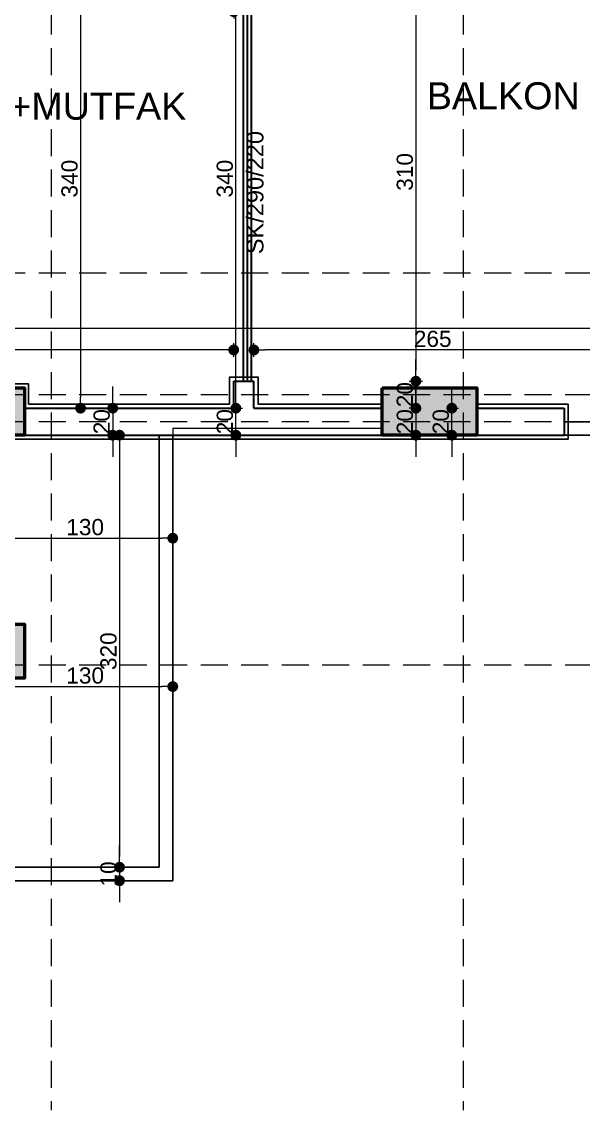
# Model space of a CAD drawing. Header units: millimetres. Extents: x 38129 to 72024, y -56282 to 16512.
# Drawn here: x 52357 to 52773, y -45280 to -44474 of the extents above; entities that cross this region are included whole.
import ezdxf

# ---------------------------------------------------------------- set-up
doc = ezdxf.new("R2010")
doc.units = ezdxf.units.MM
doc.linetypes.add('HIDDEN', pattern=[0.375, 0.25, -0.125])
for name, color, linetype, lineweight in [('AKS', 55, 'HIDDEN', 0), ('COLUMN4', 3, 'Continuous', 50), ('DIŞÖLÇÜ', 37, 'Continuous', 0), ('DUVAR', 255, 'Continuous', 30), ('mahal', 7, 'Continuous', 5), ('pencere', 195, 'Continuous', 30), ('pencere+KAPI', 1, 'Continuous', 0), ('TARAMA', 252, 'Continuous', 0), ('ölçü İÇ', 31, 'Continuous', 0)]:
    doc.layers.add(name, color=color, linetype=linetype, lineweight=lineweight)
for name, color, linetype in [('balkon', 171, 'Continuous'), ('sıva', 41, 'Continuous'), ('tefriş', 42, 'Continuous')]:
    doc.layers.add(name, color=color, linetype=linetype)
doc.styles.add('icdisolcu_yazi', font='arial.ttf')
doc.styles.get("Standard").update_dxf_attribs({"font": 'arial.ttf'})
doc.styles.add('style1', font='arial.ttf')
doc.dimstyles.new('İç Ölçü', dxfattribs={"dimtxt": 12, "dimasz": 8, "dimexe": 5, "dimexo": 0, "dimgap": 2, "dimtad": 1, "dimdec": 0, "dimzin": 12, "dimdsep": 46, "dimtxsty": 'icdisolcu_yazi', "dimblk": 'DOT', "dimcen": 8, "dimdle": 5, "dimclrd": 256, "dimclre": 256, "dimclrt": 7, "dimadec": 0, "dimazin": 3, "dimtfac": 1, "dimtdec": 0, "dimtix": 1, "dimtmove": 2, "dimatfit": 3, "dimldrblk": 'DOT', "dimfxl": 0, "dimtolj": 1, "dimtzin": 0, "dimlwd": -1, "dimlwe": -1, "dimarcsym": 0})

# ---------------------------------------------------------------- blocks, each defined once
blk = doc.blocks.new('_Dot')
at = {"color": 0, "lineweight": -2}
blk.add_line((-0.5, 0), (-1, 0), dxfattribs=at)
at = {"color": 0, "lineweight": 30, "const_width": 0.5}
blk.add_lwpolyline([(-0.25, 0, 1), (0.25, 0, 1)], format="xyb", close=True, dxfattribs=at)
blk = doc.blocks.new('*D1437')
at = {"layer": 'Defpoints', "color": 0, "lineweight": 120, "transparency": 16777216}
for p in [(52424.02, -44760.44), (52424.02, -44780.44), (52424.02, -44780.44)]:
    blk.add_point(p, dxfattribs=at)
at = {"layer": 'ölçü İÇ', "linetype": 'Continuous', "transparency": 16777216}
for p, q in [((52424.02, -44752.44), (52424.02, -44744.44)), ((52424.02, -44760.44), (52424.02, -44780.44)), ((52424.02, -44788.44), (52424.02, -44796.44))]:
    blk.add_line(p, q, dxfattribs=at)
at = {"layer": 'ölçü İÇ', "transparency": 16777216}
for p, q in [((52424.02, -44760.44), (52429.02, -44760.44)), ((52424.02, -44780.44), (52429.02, -44780.44))]:
    blk.add_line(p, q, dxfattribs=at)
at = {"layer": 'ölçü İÇ', "transparency": 16777216, "xscale": 8, "yscale": 8, "zscale": 8}
for p, rotation in [((52424.02, -44760.44), 270), ((52424.02, -44780.44), 90)]:
    blk.add_blockref('_Dot', p, dxfattribs=dict(at, rotation=rotation))
at = {"layer": 'ölçü İÇ', "color": 7, "transparency": 16777216, "insert": (52415.89, -44770.44), "char_height": 12, "attachment_point": 5, "rotation": 90, "style": 'icdisolcu_yazi'}
blk.add_mtext('\\A1;20', dxfattribs=at)
blk = doc.blocks.new('*D1438')
at = {"layer": 'Defpoints', "color": 0, "lineweight": 120, "transparency": 16777216}
for p in [(52429.07, -44780.44), (52429.07, -45100.42), (52429.08, -45100.42)]:
    blk.add_point(p, dxfattribs=at)
at = {"layer": 'ölçü İÇ', "transparency": 16777216}
for p, q in [((52429.07, -44780.44), (52434.07, -44780.44)), ((52429.08, -45100.42), (52424.07, -45100.42))]:
    blk.add_line(p, q, dxfattribs=at)
at = {"layer": 'ölçü İÇ', "linetype": 'Continuous', "transparency": 16777216}
blk.add_line((52429.07, -44788.44), (52429.07, -45092.42), dxfattribs=at)
at = {"layer": 'ölçü İÇ', "transparency": 16777216, "xscale": 8, "yscale": 8, "zscale": 8}
for p, rotation in [((52429.07, -44780.44), 90), ((52429.07, -45100.42), 270)]:
    blk.add_blockref('_Dot', p, dxfattribs=dict(at, rotation=rotation))
at = {"layer": 'ölçü İÇ', "color": 7, "transparency": 16777216, "insert": (52420.94, -44940.43), "char_height": 12, "attachment_point": 5, "rotation": 90, "style": 'icdisolcu_yazi'}
blk.add_mtext('\\A1;320', dxfattribs=at)
blk = doc.blocks.new('*D1439')
at = {"layer": 'Defpoints', "color": 0, "lineweight": 120, "transparency": 16777216}
for p in [(52429.08, -45100.42), (52429.07, -45110.42), (52429.08, -45110.42)]:
    blk.add_point(p, dxfattribs=at)
at = {"layer": 'ölçü İÇ', "linetype": 'Continuous', "transparency": 16777216}
for p, q in [((52429.07, -45092.42), (52429.07, -45084.42)), ((52429.07, -45100.42), (52429.07, -45110.42)), ((52429.07, -45118.42), (52429.07, -45126.42))]:
    blk.add_line(p, q, dxfattribs=at)
at = {"layer": 'ölçü İÇ', "transparency": 16777216}
for p, q in [((52429.08, -45100.42), (52424.07, -45100.42)), ((52429.08, -45110.42), (52424.07, -45110.42))]:
    blk.add_line(p, q, dxfattribs=at)
at = {"layer": 'ölçü İÇ', "transparency": 16777216, "xscale": 8, "yscale": 8, "zscale": 8}
for p, rotation in [((52429.07, -45100.42), 270), ((52429.07, -45110.42), 90)]:
    blk.add_blockref('_Dot', p, dxfattribs=dict(at, rotation=rotation))
at = {"layer": 'ölçü İÇ', "color": 7, "transparency": 16777216, "insert": (52420.94, -45105.42), "char_height": 12, "attachment_point": 5, "rotation": 90, "style": 'icdisolcu_yazi'}
blk.add_mtext('\\A1;10', dxfattribs=at)
blk = doc.blocks.new('*D1440')
at = {"layer": 'Defpoints', "color": 0, "lineweight": 120, "transparency": 16777216}
for p in [(52648.62, -44760.44), (52648.62, -44780.44), (52648.62, -44780.44)]:
    blk.add_point(p, dxfattribs=at)
at = {"layer": 'ölçü İÇ', "linetype": 'Continuous', "transparency": 16777216}
for p, q in [((52648.62, -44752.44), (52648.62, -44744.44)), ((52648.62, -44760.44), (52648.62, -44780.44)), ((52648.62, -44788.44), (52648.62, -44796.44))]:
    blk.add_line(p, q, dxfattribs=at)
at = {"layer": 'ölçü İÇ', "transparency": 16777216}
for p, q in [((52648.62, -44760.44), (52643.62, -44760.44)), ((52648.62, -44780.44), (52643.62, -44780.44))]:
    blk.add_line(p, q, dxfattribs=at)
at = {"layer": 'ölçü İÇ', "transparency": 16777216, "xscale": 8, "yscale": 8, "zscale": 8}
for p, rotation in [((52648.62, -44760.44), 270), ((52648.62, -44780.44), 90)]:
    blk.add_blockref('_Dot', p, dxfattribs=dict(at, rotation=rotation))
at = {"layer": 'ölçü İÇ', "color": 7, "transparency": 16777216, "insert": (52640.49, -44770.44), "char_height": 12, "attachment_point": 5, "rotation": 90, "style": 'icdisolcu_yazi'}
blk.add_mtext('\\A1;20', dxfattribs=at)
blk = doc.blocks.new('*D1441')
at = {"layer": 'Defpoints', "color": 0, "lineweight": 120, "transparency": 16777216}
for p in [(52675.26, -44760.44), (52675.26, -44760.44), (52675.26, -44780.44)]:
    blk.add_point(p, dxfattribs=at)
at = {"layer": 'ölçü İÇ', "linetype": 'Continuous', "transparency": 16777216}
for p, q in [((52675.26, -44752.44), (52675.26, -44744.44)), ((52675.26, -44780.44), (52675.26, -44760.44)), ((52675.26, -44788.44), (52675.26, -44796.44))]:
    blk.add_line(p, q, dxfattribs=at)
at = {"layer": 'ölçü İÇ', "transparency": 16777216}
for p, q in [((52675.26, -44760.44), (52680.26, -44760.44)), ((52675.26, -44780.44), (52680.26, -44780.44))]:
    blk.add_line(p, q, dxfattribs=at)
at = {"layer": 'ölçü İÇ', "transparency": 16777216, "xscale": 8, "yscale": 8, "zscale": 8}
for p, rotation in [((52675.26, -44760.44), 270), ((52675.26, -44780.44), 90)]:
    blk.add_blockref('_Dot', p, dxfattribs=dict(at, rotation=rotation))
at = {"layer": 'ölçü İÇ', "color": 7, "transparency": 16777216, "insert": (52667.13, -44770.44), "char_height": 12, "attachment_point": 5, "rotation": 90, "style": 'icdisolcu_yazi'}
blk.add_mtext('\\A1;20', dxfattribs=at)
blk = doc.blocks.new('*D1451')
at = {"layer": 'Defpoints', "color": 0, "lineweight": 120, "transparency": 16777216}
for p in [(52468.53, -44856.73), (52468.53, -44856.75), (52338.7, -44905.74)]:
    blk.add_point(p, dxfattribs=at)
at = {"layer": 'ölçü İÇ', "transparency": 16777216}
for p, q in [((52338.7, -44861.73), (52338.7, -44851.73)), ((52468.53, -44856.75), (52468.53, -44851.73))]:
    blk.add_line(p, q, dxfattribs=at)
at = {"layer": 'ölçü İÇ', "linetype": 'Continuous', "transparency": 16777216}
blk.add_line((52346.7, -44856.73), (52460.53, -44856.73), dxfattribs=at)
at = {"layer": 'ölçü İÇ', "transparency": 16777216, "xscale": 8, "yscale": 8, "zscale": 8, "rotation": 180}
blk.add_blockref('_Dot', (52338.7, -44856.73), dxfattribs=at)
at = {"layer": 'ölçü İÇ', "transparency": 16777216, "xscale": 8, "yscale": 8, "zscale": 8}
blk.add_blockref('_Dot', (52468.53, -44856.73), dxfattribs=at)
at = {"layer": 'ölçü İÇ', "color": 7, "transparency": 16777216, "insert": (52403.62, -44848.6), "char_height": 12, "attachment_point": 5, "style": 'icdisolcu_yazi'}
blk.add_mtext('\\A1;130', dxfattribs=at)
blk = doc.blocks.new('wertertw')
at = {"layer": 'TARAMA', "lineweight": -3}
h = blk.add_hatch(dxfattribs=at)
h.set_pattern_fill('ANSI33', color=256, scale=2.5, style=0)
h.set_pattern_definition([(45, (-86643.698, -32547.66), (-11.2253202, 11.2253202), []), (45, (-86632.472, -32547.66), (-11.2253202, 11.2253202), [7.9375, -3.96875])])
h.paths.add_polyline_path([(-616.25, 351.94), (-616.25, -88.06), (-306.25, -88.06), (-306.25, -68.06), (-596.25, -68.06), (-596.25, 331.94), (-306.25, 331.94), (-306.25, 351.94)])
h.paths.add_polyline_path([(38.75, -338.06), (78.75, -338.06), (78.75, -378.06), (38.75, -378.06)])
h.paths.add_polyline_path([(-471.25, -318.06), (-441.25, -318.06), (-441.25, -378.06), (-471.25, -378.06)])
h.paths.add_polyline_path([(-961.25, -318.06), (-931.25, -318.06), (-931.25, -378.06), (-961.25, -378.06)])
h.paths.add_polyline_path([(343.75, -163.06), (413.75, -163.06), (413.75, -198.06), (343.75, -198.06)])
h.paths.add_polyline_path([(8.75, -163.06), (78.75, -163.06), (78.75, -198.06), (8.75, -198.06)])
h.paths.add_polyline_path([(-1036.25, -148.06), (-906.25, -148.06), (-906.25, -178.06), (-1036.25, -178.06)])
h.paths.add_polyline_path([(-976.25, 256.94), (-916.25, 256.94), (-916.25, 226.94), (-976.25, 226.94)])
h.paths.add_polyline_path([(343.75, 459.44), (413.75, 459.44), (413.75, 424.44), (343.75, 424.44)])
h.paths.add_polyline_path([(8.75, 459.44), (78.75, 459.44), (78.75, 424.44), (8.75, 424.44)])
h.paths.add_polyline_path([(-616.25, 531.94), (-306.25, 531.94), (-306.25, 511.94), (-616.25, 511.94)])
h.paths.add_polyline_path([(-976.25, 656.94), (-916.25, 656.94), (-916.25, 626.94), (-976.25, 626.94)])
h.paths.add_polyline_path([(-616.25, 971.94), (-306.25, 971.94), (-306.25, 951.94), (-616.25, 951.94)])
h.paths.add_polyline_path([(343.75, 1081.94), (413.75, 1081.94), (413.75, 1046.94), (343.75, 1046.94)])
h.paths.add_polyline_path([(8.75, 1081.94), (78.75, 1081.94), (78.75, 1046.94), (8.75, 1046.94)])
h.paths.add_polyline_path([(-1036.25, 1061.94), (-906.25, 1061.94), (-906.25, 1031.94), (-1036.25, 1031.94)])
h.paths.add_polyline_path([(-931.25, 1286.94), (-901.25, 1286.94), (-901.25, 1226.94), (-931.25, 1226.94)])
h.paths.add_polyline_path([(68.75, 1332.04), (108.75, 1332.04), (108.75, 1292.04), (68.75, 1292.04)])
h.paths.add_polyline_path([(-511.25, 1332.04), (-481.25, 1332.04), (-481.25, 1252.04), (-511.25, 1252.04)])
at = {"layer": 'COLUMN4', "color": 3}
for points in [[(8.75, -163.06), (78.75, -163.06), (78.75, -198.06), (8.75, -198.06)], [(343.75, -163.06), (413.75, -163.06), (413.75, -198.06), (343.75, -198.06)], [(38.75, -338.06), (78.75, -338.06), (78.75, -378.06), (38.75, -378.06)]]:
    blk.add_lwpolyline(points, close=True, dxfattribs=at)
blk = doc.blocks.new('*D1759')
at = {"layer": 'Defpoints', "color": 0, "lineweight": 120, "transparency": 16777216}
for p in [(52468.53, -44966.64), (52468.53, -44976.93), (52338.73, -45030.43)]:
    blk.add_point(p, dxfattribs=at)
at = {"layer": 'ölçü İÇ', "transparency": 16777216}
for p, q in [((52338.73, -44971.64), (52338.73, -44961.64)), ((52468.53, -44971.64), (52468.53, -44961.64))]:
    blk.add_line(p, q, dxfattribs=at)
at = {"layer": 'ölçü İÇ', "linetype": 'Continuous', "transparency": 16777216}
blk.add_line((52346.73, -44966.64), (52460.53, -44966.64), dxfattribs=at)
at = {"layer": 'ölçü İÇ', "transparency": 16777216, "xscale": 8, "yscale": 8, "zscale": 8, "rotation": 180}
blk.add_blockref('_Dot', (52338.73, -44966.64), dxfattribs=at)
at = {"layer": 'ölçü İÇ', "transparency": 16777216, "xscale": 8, "yscale": 8, "zscale": 8}
blk.add_blockref('_Dot', (52468.53, -44966.64), dxfattribs=at)
at = {"layer": 'ölçü İÇ', "color": 7, "transparency": 16777216, "insert": (52403.63, -44958.51), "char_height": 12, "attachment_point": 5, "style": 'icdisolcu_yazi'}
blk.add_mtext('\\A1;130', dxfattribs=at)
blk = doc.blocks.new('*D458')
at = {"layer": 'Defpoints', "color": 0, "lineweight": 120, "transparency": 16777216}
for p in [(52424.02, -44760.44), (52424.02, -44780.44), (52424.02, -44780.44)]:
    blk.add_point(p, dxfattribs=at)
at = {"layer": 'ölçü İÇ', "linetype": 'Continuous', "transparency": 16777216}
for p, q in [((52424.02, -44752.44), (52424.02, -44744.44)), ((52424.02, -44760.44), (52424.02, -44780.44)), ((52424.02, -44788.44), (52424.02, -44796.44))]:
    blk.add_line(p, q, dxfattribs=at)
at = {"layer": 'ölçü İÇ', "transparency": 16777216}
for p, q in [((52424.02, -44760.44), (52429.02, -44760.44)), ((52424.02, -44780.44), (52429.02, -44780.44))]:
    blk.add_line(p, q, dxfattribs=at)
at = {"layer": 'ölçü İÇ', "transparency": 16777216, "xscale": 8, "yscale": 8, "zscale": 8}
for p, rotation in [((52424.02, -44760.44), 270), ((52424.02, -44780.44), 90)]:
    blk.add_blockref('_Dot', p, dxfattribs=dict(at, rotation=rotation))
at = {"layer": 'ölçü İÇ', "color": 7, "transparency": 16777216, "insert": (52415.89, -44770.44), "char_height": 12, "attachment_point": 5, "rotation": 90, "style": 'icdisolcu_yazi'}
blk.add_mtext('\\A1;20', dxfattribs=at)
blk = doc.blocks.new('*D459')
at = {"layer": 'Defpoints', "color": 0, "lineweight": 120, "transparency": 16777216}
for p in [(52626.95, -44430.43), (52513.67, -44740.44), (52648.62, -44740.44)]:
    blk.add_point(p, dxfattribs=at)
at = {"layer": 'ölçü İÇ', "transparency": 16777216}
for p, q in [((52643.62, -44430.43), (52653.62, -44430.43)), ((52643.62, -44740.44), (52653.62, -44740.44))]:
    blk.add_line(p, q, dxfattribs=at)
at = {"layer": 'ölçü İÇ', "linetype": 'Continuous', "transparency": 16777216}
blk.add_line((52648.62, -44438.43), (52648.62, -44732.44), dxfattribs=at)
at = {"layer": 'ölçü İÇ', "transparency": 16777216, "xscale": 8, "yscale": 8, "zscale": 8}
for p, rotation in [((52648.62, -44430.43), 90), ((52648.62, -44740.44), 270)]:
    blk.add_blockref('_Dot', p, dxfattribs=dict(at, rotation=rotation))
at = {"layer": 'ölçü İÇ', "color": 7, "transparency": 16777216, "insert": (52640.49, -44585.44), "char_height": 12, "attachment_point": 5, "rotation": 90, "style": 'icdisolcu_yazi'}
blk.add_mtext('\\A1;310', dxfattribs=at)
blk = doc.blocks.new('*D460')
at = {"layer": 'Defpoints', "color": 0, "lineweight": 120, "transparency": 16777216}
for p in [(52513.67, -44740.44), (52648.62, -44760.44), (52648.62, -44760.44)]:
    blk.add_point(p, dxfattribs=at)
at = {"layer": 'ölçü İÇ', "linetype": 'Continuous', "transparency": 16777216}
for p, q in [((52648.62, -44732.44), (52648.62, -44724.44)), ((52648.62, -44740.44), (52648.62, -44760.44)), ((52648.62, -44768.44), (52648.62, -44776.44))]:
    blk.add_line(p, q, dxfattribs=at)
at = {"layer": 'ölçü İÇ', "transparency": 16777216}
for p, q in [((52643.62, -44740.44), (52653.62, -44740.44)), ((52648.62, -44760.44), (52643.62, -44760.44))]:
    blk.add_line(p, q, dxfattribs=at)
at = {"layer": 'ölçü İÇ', "transparency": 16777216, "xscale": 8, "yscale": 8, "zscale": 8}
for p, rotation in [((52648.62, -44740.44), 270), ((52648.62, -44760.44), 90)]:
    blk.add_blockref('_Dot', p, dxfattribs=dict(at, rotation=rotation))
at = {"layer": 'ölçü İÇ', "color": 7, "transparency": 16777216, "insert": (52640.49, -44750.44), "char_height": 12, "attachment_point": 5, "rotation": 90, "style": 'icdisolcu_yazi'}
blk.add_mtext('\\A1;20', dxfattribs=at)
blk = doc.blocks.new('*D461')
at = {"layer": 'Defpoints', "color": 0, "lineweight": 120, "transparency": 16777216}
for p in [(52648.62, -44760.44), (52648.62, -44780.44), (52648.62, -44780.44)]:
    blk.add_point(p, dxfattribs=at)
at = {"layer": 'ölçü İÇ', "linetype": 'Continuous', "transparency": 16777216}
for p, q in [((52648.62, -44752.44), (52648.62, -44744.44)), ((52648.62, -44760.44), (52648.62, -44780.44)), ((52648.62, -44788.44), (52648.62, -44796.44))]:
    blk.add_line(p, q, dxfattribs=at)
at = {"layer": 'ölçü İÇ', "transparency": 16777216}
for p, q in [((52648.62, -44760.44), (52643.62, -44760.44)), ((52648.62, -44780.44), (52643.62, -44780.44))]:
    blk.add_line(p, q, dxfattribs=at)
at = {"layer": 'ölçü İÇ', "transparency": 16777216, "xscale": 8, "yscale": 8, "zscale": 8}
for p, rotation in [((52648.62, -44760.44), 270), ((52648.62, -44780.44), 90)]:
    blk.add_blockref('_Dot', p, dxfattribs=dict(at, rotation=rotation))
at = {"layer": 'ölçü İÇ', "color": 7, "transparency": 16777216, "insert": (52640.49, -44770.44), "char_height": 12, "attachment_point": 5, "rotation": 90, "style": 'icdisolcu_yazi'}
blk.add_mtext('\\A1;20', dxfattribs=at)
blk = doc.blocks.new('*D462')
at = {"layer": 'Defpoints', "color": 0, "lineweight": 120, "transparency": 16777216}
for p in [(52515.26, -44760.44), (52515.26, -44760.44), (52515.26, -44780.44)]:
    blk.add_point(p, dxfattribs=at)
at = {"layer": 'ölçü İÇ', "linetype": 'Continuous', "transparency": 16777216}
for p, q in [((52515.26, -44752.44), (52515.26, -44744.44)), ((52515.26, -44780.44), (52515.26, -44760.44)), ((52515.26, -44788.44), (52515.26, -44796.44))]:
    blk.add_line(p, q, dxfattribs=at)
at = {"layer": 'ölçü İÇ', "transparency": 16777216}
for p, q in [((52515.26, -44760.44), (52520.26, -44760.44)), ((52515.26, -44780.44), (52520.26, -44780.44))]:
    blk.add_line(p, q, dxfattribs=at)
at = {"layer": 'ölçü İÇ', "transparency": 16777216, "xscale": 8, "yscale": 8, "zscale": 8}
for p, rotation in [((52515.26, -44760.44), 270), ((52515.26, -44780.44), 90)]:
    blk.add_blockref('_Dot', p, dxfattribs=dict(at, rotation=rotation))
at = {"layer": 'ölçü İÇ', "color": 7, "transparency": 16777216, "insert": (52507.13, -44770.44), "char_height": 12, "attachment_point": 5, "rotation": 90, "style": 'icdisolcu_yazi'}
blk.add_mtext('\\A1;20', dxfattribs=at)
blk = doc.blocks.new('*D463')
at = {"layer": 'Defpoints', "color": 0, "lineweight": 120, "transparency": 16777216}
for p in [(52515.26, -44420.43), (52515.37, -44420.43), (52515.26, -44760.44)]:
    blk.add_point(p, dxfattribs=at)
at = {"layer": 'ölçü İÇ', "transparency": 16777216}
for p, q in [((52515.37, -44420.43), (52510.26, -44420.43)), ((52515.26, -44760.44), (52520.26, -44760.44))]:
    blk.add_line(p, q, dxfattribs=at)
at = {"layer": 'ölçü İÇ', "linetype": 'Continuous', "transparency": 16777216}
blk.add_line((52515.26, -44752.44), (52515.26, -44428.43), dxfattribs=at)
at = {"layer": 'ölçü İÇ', "transparency": 16777216, "xscale": 8, "yscale": 8, "zscale": 8}
for p, rotation in [((52515.26, -44420.43), 90), ((52515.26, -44760.44), 270)]:
    blk.add_blockref('_Dot', p, dxfattribs=dict(at, rotation=rotation))
at = {"layer": 'ölçü İÇ', "color": 7, "transparency": 16777216, "insert": (52507.12, -44590.44), "char_height": 12, "attachment_point": 5, "rotation": 90, "style": 'icdisolcu_yazi'}
blk.add_mtext('\\A1;340', dxfattribs=at)
blk = doc.blocks.new('*D465')
at = {"layer": 'Defpoints', "color": 0, "lineweight": 120, "transparency": 16777216}
for p in [(52528.66, -44717.31), (52793.5, -44717.31), (52528.66, -44740.44)]:
    blk.add_point(p, dxfattribs=at)
at = {"layer": 'ölçü İÇ', "transparency": 16777216}
for p, q in [((52528.66, -44722.31), (52528.66, -44712.31)), ((52793.5, -44717.31), (52793.5, -44712.31))]:
    blk.add_line(p, q, dxfattribs=at)
at = {"layer": 'ölçü İÇ', "linetype": 'Continuous', "transparency": 16777216}
blk.add_line((52785.5, -44717.31), (52536.66, -44717.31), dxfattribs=at)
at = {"layer": 'ölçü İÇ', "transparency": 16777216, "xscale": 8, "yscale": 8, "zscale": 8, "rotation": 180}
blk.add_blockref('_Dot', (52528.66, -44717.31), dxfattribs=at)
at = {"layer": 'ölçü İÇ', "transparency": 16777216, "xscale": 8, "yscale": 8, "zscale": 8}
blk.add_blockref('_Dot', (52793.5, -44717.31), dxfattribs=at)
at = {"layer": 'ölçü İÇ', "color": 7, "transparency": 16777216, "insert": (52661.08, -44709.18), "char_height": 12, "attachment_point": 5, "style": 'icdisolcu_yazi'}
blk.add_mtext('\\A1;265', dxfattribs=at)
blk = doc.blocks.new('*D466')
at = {"layer": 'Defpoints', "color": 0, "lineweight": 120, "transparency": 16777216}
for p in [(52113.53, -44717.31), (52113.53, -44717.31), (52513.67, -44740.44)]:
    blk.add_point(p, dxfattribs=at)
at = {"layer": 'ölçü İÇ', "transparency": 16777216}
for p, q in [((52113.53, -44717.31), (52113.53, -44712.31)), ((52513.67, -44722.31), (52513.67, -44712.31))]:
    blk.add_line(p, q, dxfattribs=at)
at = {"layer": 'ölçü İÇ', "linetype": 'Continuous', "transparency": 16777216}
blk.add_line((52505.67, -44717.31), (52121.53, -44717.31), dxfattribs=at)
at = {"layer": 'ölçü İÇ', "transparency": 16777216, "xscale": 8, "yscale": 8, "zscale": 8, "rotation": 180}
blk.add_blockref('_Dot', (52113.53, -44717.31), dxfattribs=at)
at = {"layer": 'ölçü İÇ', "transparency": 16777216, "xscale": 8, "yscale": 8, "zscale": 8}
blk.add_blockref('_Dot', (52513.67, -44717.31), dxfattribs=at)
at = {"layer": 'ölçü İÇ', "color": 7, "transparency": 16777216, "insert": (52313.6, -44709.18), "char_height": 12, "attachment_point": 5, "style": 'icdisolcu_yazi'}
blk.add_mtext('\\A1;400', dxfattribs=at)
blk = doc.blocks.new('*D2513')
at = {"layer": 'Defpoints', "color": 0, "lineweight": 120, "transparency": 16777216}
for p in [(52464.67, -44420.43), (52400.19, -44760.44), (52420.05, -44760.44)]:
    blk.add_point(p, dxfattribs=at)
at = {"layer": 'ölçü İÇ', "transparency": 16777216}
for p, q in [((52405.19, -44420.43), (52395.19, -44420.43)), ((52405.19, -44760.44), (52395.19, -44760.44))]:
    blk.add_line(p, q, dxfattribs=at)
at = {"layer": 'ölçü İÇ', "linetype": 'Continuous', "transparency": 16777216}
blk.add_line((52400.19, -44428.43), (52400.19, -44752.44), dxfattribs=at)
at = {"layer": 'ölçü İÇ', "transparency": 16777216, "xscale": 8, "yscale": 8, "zscale": 8}
for p, rotation in [((52400.19, -44420.43), 90), ((52400.19, -44760.44), 270)]:
    blk.add_blockref('_Dot', p, dxfattribs=dict(at, rotation=rotation))
at = {"layer": 'ölçü İÇ', "color": 7, "transparency": 16777216, "insert": (52392.06, -44590.44), "char_height": 12, "attachment_point": 5, "rotation": 90, "style": 'icdisolcu_yazi'}
blk.add_mtext('\\A1;340', dxfattribs=at)
blk = doc.blocks.new('*D2530')
at = {"layer": 'Defpoints', "color": 0, "lineweight": 120, "transparency": 16777216}
for p in [(52513.67, -44450.43), (52113.53, -44466.73), (52113.53, -44494.87)]:
    blk.add_point(p, dxfattribs=at)
at = {"layer": 'ölçü İÇ', "transparency": 16777216}
for p, q in [((52113.53, -44471.73), (52113.53, -44461.73)), ((52513.67, -44461.73), (52513.67, -44471.73))]:
    blk.add_line(p, q, dxfattribs=at)
at = {"layer": 'ölçü İÇ', "linetype": 'Continuous', "transparency": 16777216}
blk.add_line((52505.67, -44466.73), (52121.53, -44466.73), dxfattribs=at)
at = {"layer": 'ölçü İÇ', "transparency": 16777216, "xscale": 8, "yscale": 8, "zscale": 8, "rotation": 180}
blk.add_blockref('_Dot', (52113.53, -44466.73), dxfattribs=at)
at = {"layer": 'ölçü İÇ', "transparency": 16777216, "xscale": 8, "yscale": 8, "zscale": 8}
blk.add_blockref('_Dot', (52513.67, -44466.73), dxfattribs=at)
at = {"layer": 'ölçü İÇ', "color": 7, "transparency": 16777216, "insert": (52313.6, -44458.6), "char_height": 12, "attachment_point": 5, "style": 'icdisolcu_yazi'}
blk.add_mtext('\\A1;400', dxfattribs=at)

msp = doc.modelspace()

# ---------------------------------------------------------------- linework, layer by layer
at = {"layer": 'AKS', "ltscale": 80}
for p, q in [((52378.53, -42903.74), (52378.53, -45280.38)), ((52683.62, -42903.74), (52683.62, -45280.38)), ((53019.21, -44660.43), (50939.02, -44660.43)), ((53019.21, -44750.6), (50939.02, -44750.6)), ((53019.21, -44770.44), (50939.02, -44770.44)), ((53019.21, -44950.75), (50939.02, -44950.75))]:
    msp.add_line(p, q, dxfattribs=at)
at = {"layer": 'balkon'}
for p, q in [((52758.4, -44770.44), (52793.5, -44770.44)), ((52458.53, -45100.42), (52458.53, -44780.43)), ((52468.53, -45110.42), (52468.53, -44780.43)), ((52758.4, -44780.44), (52803.5, -44780.44)), ((52028.64, -45100.42), (52458.53, -45100.43)), ((52468.53, -45110.42), (52018.64, -45110.42))]:
    msp.add_line(p, q, dxfattribs=at)
at = {"layer": 'DUVAR'}
for p, q in [((52513.67, -44740.44), (52528.66, -44740.44)), ((52513.67, -44760.44), (52513.67, -44740.44)), ((52528.67, -44760.44), (52528.66, -44740.44)), ((52358.53, -44760.44), (52513.67, -44760.44)), ((52513.76, -44760.44), (52513.76, -44760.44)), ((52528.67, -44760.44), (52623.67, -44760.44)), ((52528.67, -44760.44), (52618.72, -44760.44)), ((52693.67, -44760.44), (52758.4, -44760.44)), ((52758.4, -44760.44), (52758.4, -44780.44)), ((52358.53, -44780.44), (52523.76, -44780.44)), ((52513.76, -44780.44), (52623.67, -44780.43)), ((52693.67, -44780.44), (52758.4, -44780.44))]:
    msp.add_line(p, q, dxfattribs=at)
at = {"layer": 'pencere'}
for p, q in [((52520.67, -44450.43), (52520.67, -44740.44)), ((52523.67, -44450.43), (52523.67, -44740.44)), ((52526.67, -44450.43), (52526.67, -44740.44))]:
    msp.add_line(p, q, dxfattribs=at)
at = {"layer": 'pencere+KAPI', "linetype": 'HIDDEN'}
msp.add_line((52987.39, -44701.51), (50998.96, -44701.51), dxfattribs=at)
at = {"layer": 'sıva'}
for points in [[(52623.67, -44757.44), (52531.67, -44757.44), (52531.67, -44737.44), (52510.67, -44737.44), (52510.67, -44757.44), (52361.67, -44757.43), (52361.67, -44742.43), (52358.67, -44742.43), (52285.67, -44742.43), (52285.67, -44745.43), (52285.67, -44757.43)], [(52338.7, -44783.46), (52315.56, -44783.49), (52315.56, -44783.49), (52341.56, -44783.5), (52341.56, -44783.45), (52761.4, -44783.45), (52761.4, -44757.44), (52693.67, -44757.44)]]:
    msp.add_lwpolyline(points, dxfattribs=at)
at = {"layer": 'tefriş', "color": 3, "lineweight": 15}
msp.add_lwpolyline([(52803.5, -44430.43), (52803.5, -44780.44), (52623.67, -44780.44), (52623.67, -44775.44), (52468.53, -44775.44), (52468.53, -45110.42), (52333.7, -45110.42), (52333.7, -45110.42), (51803.32, -45110.42), (51803.32, -45049.6), (51333.53, -45049.6), (51333.67, -44960.75), (51248.53, -44960.75), (51248.53, -44760.43), (51243.67, -44760.43), (51243.67, -44759.6), (51183.52, -44759.6), (51183.52, -43521.26)], dxfattribs=at)

# ---------------------------------------------------------------- block references
at = {"layer": 'DIŞÖLÇÜ'}
msp.add_blockref('wertertw', (52279.92, -44582.37), dxfattribs=at)

# ---------------------------------------------------------------- texts
at = {"layer": 'mahal', "char_height": 20, "attachment_point": 1}
for s, width, insert in [('SALON+MUTFAK', 77.279, (52252.69, -44526.74)), ('BALKON', 275.1074, (52656.7, -44519.03))]:
    msp.add_mtext_dynamic_manual_height_columns(s, width=width, gutter_width=12.5, heights=[0], dxfattribs=dict(at, insert=insert))
at = {"layer": 'pencere+KAPI', "insert": (52523.19, -44555.13), "char_height": 12.5, "width": 27.0954, "attachment_point": 3, "rotation": 90, "style": 'style1'}
msp.add_mtext('SK/290/220', dxfattribs=at)

# ---------------------------------------------------------------- dimensions: what is measured, and where the dimension line sits
at = {"layer": 'ölçü İÇ'}
for base, p1, p2, angle, picture, middle in [((52400.19, -44760.44), (52464.67, -44420.43), (52420.05, -44760.44), 270, '*D2513', (52392.06, -44590.44)), ((52515.26, -44420.43), (52515.26, -44760.44), (52515.37, -44420.43), 90, '*D463', (52507.12, -44590.44)), ((52648.62, -44740.44), (52626.95, -44430.43), (52513.67, -44740.44), 90, '*D459', (52640.49, -44585.44)), ((52648.62, -44760.44), (52513.67, -44740.44), (52648.62, -44760.44), 90, '*D460', (52640.49, -44750.44)), ((52424.02, -44780.44), (52424.02, -44760.44), (52424.02, -44780.44), 90, '*D1437', (52415.89, -44770.44)), ((52424.02, -44780.44), (52424.02, -44760.44), (52424.02, -44780.44), 90, '*D458', (52415.89, -44770.44)), ((52515.26, -44760.44), (52515.26, -44780.44), (52515.26, -44760.44), 90, '*D462', (52507.13, -44770.44)), ((52648.62, -44780.44), (52648.62, -44760.44), (52648.62, -44780.44), 90, '*D1440', (52640.49, -44770.44)), ((52648.62, -44780.44), (52648.62, -44760.44), (52648.62, -44780.44), 90, '*D461', (52640.49, -44770.44)), ((52675.26, -44760.44), (52675.26, -44780.44), (52675.26, -44760.44), 90, '*D1441', (52667.13, -44770.44)), ((52429.07, -45100.42), (52429.07, -44780.44), (52429.08, -45100.42), 90, '*D1438', (52420.94, -44940.43)), ((52429.07, -45110.42), (52429.08, -45100.42), (52429.08, -45110.42), 90, '*D1439', (52420.94, -45105.42))]:
    dim = msp.add_linear_dim(base=base, p1=p1, p2=p2, angle=angle, dimstyle='İç Ölçü', dxfattribs=at)
    dim.commit()
    dim.dimension.update_dxf_attribs({"geometry": picture, "text_midpoint": middle})
for base, p1, p2, picture, middle in [((52113.53, -44466.73), (52513.67, -44450.43), (52113.53, -44494.87), '*D2530', (52313.6, -44458.6)), ((52113.53, -44717.31), (52513.67, -44740.44), (52113.53, -44717.31), '*D466', (52313.6, -44709.18)), ((52528.66, -44717.31), (52793.5, -44717.31), (52528.66, -44740.44), '*D465', (52661.08, -44709.18)), ((52468.53, -44856.73), (52338.7, -44905.74), (52468.53, -44856.75), '*D1451', (52403.62, -44848.6)), ((52468.53, -44966.64), (52338.73, -45030.43), (52468.53, -44976.93), '*D1759', (52403.63, -44958.51))]:
    dim = msp.add_linear_dim(base=base, p1=p1, p2=p2, dimstyle='İç Ölçü', dxfattribs=at)
    dim.commit()
    dim.dimension.update_dxf_attribs({"geometry": picture, "text_midpoint": middle})

doc.saveas('drawing.dxf')
